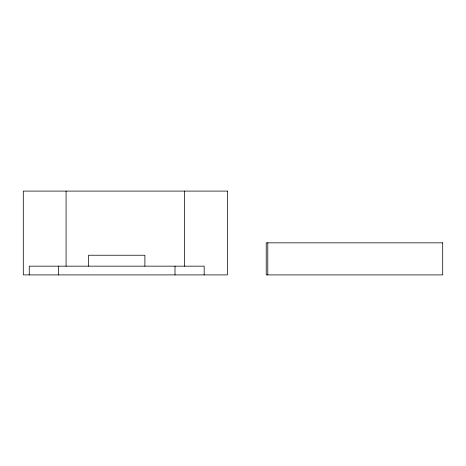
<?xml version="1.0" encoding="UTF-8"?>
<svg xmlns="http://www.w3.org/2000/svg" width="466" height="466" viewBox="0 0 466 466"><rect width="100%" height="100%" fill="white"/><g stroke="black" fill="none" stroke-linecap="round" stroke-linejoin="round"><path stroke-width="0.7" d="M267.787 242.838L267.787 274.905M204.166 274.905L204.166 266.162L29.253 266.162L29.253 274.905M184.594 191.095L184.594 266.237M175.012 266.162L175.012 274.905M144.891 266.162L144.891 255.228L88.528 255.228L88.528 266.162M66.073 191.095L66.073 266.237M58.401 266.162L58.401 274.905M227.367 191.095L23.3 191.095L23.3 274.905L227.367 274.905L227.367 191.095M442.7 242.838L266.22 242.838L266.22 274.905L442.7 274.905L442.7 242.838"/></g></svg>
